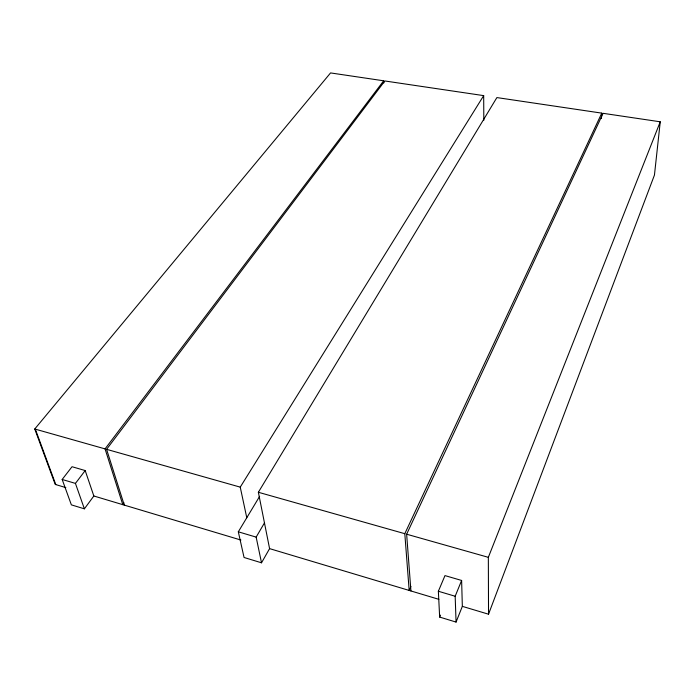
<?xml version="1.0" encoding="UTF-8"?>
<svg xmlns="http://www.w3.org/2000/svg" width="695" height="695" viewBox="0 0 695 695"><rect width="100%" height="100%" fill="white"/><g stroke="black" fill="none" stroke-linecap="round" stroke-linejoin="round"><path stroke-width="1.04" d="M601.392 118.506L601.766 113.129L496.882 97.578L258.366 492.269L269.582 548.624L261.52 562.802L244.058 557.486L238.316 531.814L259.635 496.352M410.927 590.959L406.644 534.212L603.078 113.32L660.25 121.799L654.447 175.079L488.533 614.206L462.34 606.361L461.619 580.455L444.982 575.599L438.363 591.254L439.657 617.082L456.059 622.077L462.34 606.361M488.533 614.206L488.342 557.329L660.25 121.799M456.059 622.077L455.173 596.249L461.619 580.455M439.657 617.082L440.465 615.136M410.936 586.467L409.173 590.437L404.803 533.691L601.766 113.129M261.52 562.802L256.151 537.113L264.465 522.901M246.777 517.732L240.244 487.134L483.685 95.623L384.822 80.968L106.587 449.326L124.257 505.1M124.04 502.893L122.789 504.657L105.058 448.892L383.675 80.794L330.559 72.923L34.75 428.997L55.235 484.432L65.843 487.603M84.382 508.827L93.842 495.995L85.19 470.558L72.028 466.719L62.176 479.463L71.368 504.865L84.382 508.827L75.434 483.407L62.176 479.463M75.434 483.407L85.19 470.558M34.75 428.997L105.058 448.892M106.587 449.326L240.244 487.134M258.366 492.269L404.803 533.691M406.644 534.212L488.342 557.329M238.316 531.814L256.151 537.113M438.363 591.254L455.173 596.249M93.842 495.995L240.913 540.041M269.582 548.624L438.858 599.325M35.323 429.163L55.791 484.597M383.675 80.794L383.822 82.948M483.685 95.623L483.816 120.261"/></g></svg>
